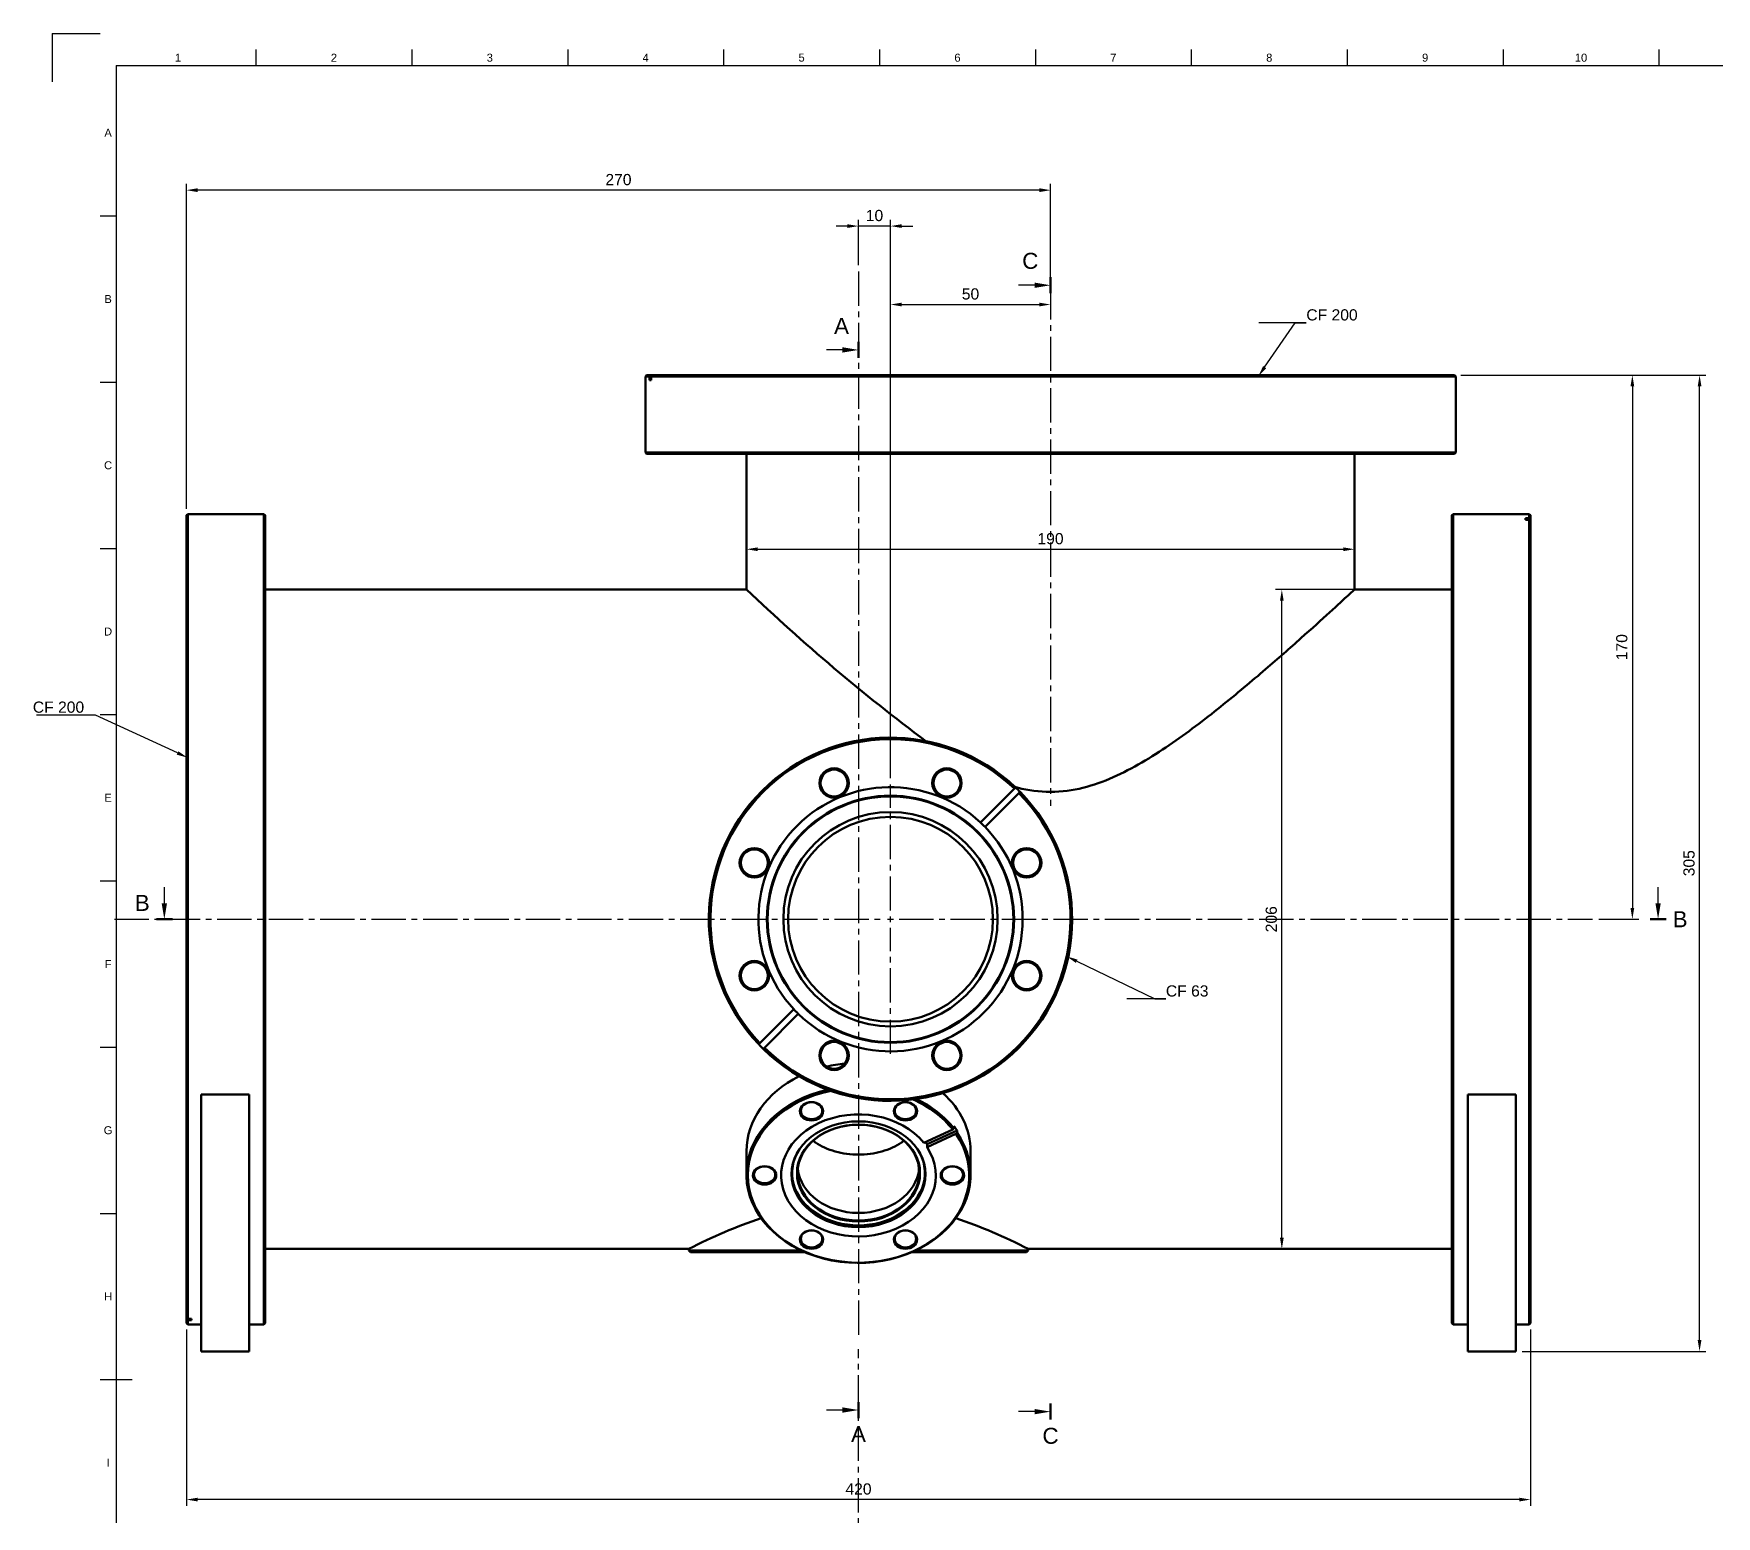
# Model space of a CAD drawing. Header units: millimetres. Extents: x -6 to 1189, y -14 to 841.
# Drawn here: x -6 to 520, y 378 to 841 of the extents above; entities that cross this region are included whole.
import ezdxf
from ezdxf import colors
from ezdxf.entities.mleader import LeaderData, LeaderLine
from ezdxf.enums import TextEntityAlignment as Align
from ezdxf.math import Vec2, Vec3

# ---------------------------------------------------------------- set-up
doc = ezdxf.new("R2010")
doc.units = ezdxf.units.MM
doc.header["$LTSCALE"] = 0.75
doc.linetypes.add('CENTER2', pattern=[28.575, 19.05, -3.175, 3.175, -3.175])
for name, color, linetype, lineweight in [('Border', 7, 'Continuous', 25), ('FD_Dimensions', 7, 'Continuous', 25), ('Leaders', 7, 'Continuous', 25), ('Section Lines', 7, 'Continuous', 25), ('Smart Centers', 7, 'CENTER2', 25), ('Visible', 7, 'Continuous', 50)]:
    doc.layers.add(name, color=color, linetype=linetype, lineweight=lineweight)
doc.styles.add('FusionTitle', font='')
doc.styles.get("Standard").update_dxf_attribs({"font": 'arial.ttf'})
doc.styles.get('FusionTitle').set_extended_font_data('Arial Unicode MS')
doc.dimstyles.new('Dim-ISO-25', dxfattribs={"dimtxt": 3.5, "dimasz": 3.5, "dimexe": 2, "dimexo": 2, "dimgap": 1.5, "dimtad": 1, "dimzin": 12, "dimdsep": 46, "dimtxsty": 'Standard', "dimcen": 0, "dimazin": 3, "dimtp": 0.1, "dimtm": 0.1, "dimtfac": 0.714, "dimtmove": 0, "dimatfit": 3, "dimfxl": 1, "dimtzin": 12, "dimarcsym": 0})

# ---------------------------------------------------------------- blocks, each defined once
blk = doc.blocks.new('ISO_A0_SHEET')
at = {"layer": 'Border'}
for p, q in [((0, 841), (15, 841)), ((0, 841), (0, 826)), ((63.708337, 836), (63.708337, 831)), ((112.41667, 836), (112.41667, 831)), ((161.125003, 836), (161.125003, 831)), ((209.833336, 836), (209.833336, 831)), ((258.541669, 836), (258.541669, 831)), ((307.250002, 836), (307.250002, 831)), ((355.958335, 836), (355.958335, 831)), ((404.666668, 836), (404.666668, 831)), ((453.375001, 836), (453.375001, 831)), ((502.083334, 836), (502.083334, 831)), ((20, 831), (1179, 831)), ((20, 831), (20, 10)), ((15, 784.0625), (20, 784.0625)), ((15, 732.125), (20, 732.125)), ((15, 680.1875), (20, 680.1875)), ((15, 628.25), (20, 628.25)), ((15, 576.3125), (20, 576.3125)), ((15, 524.375), (20, 524.375)), ((15, 472.4375), (20, 472.4375)), ((15, 420.5), (25, 420.5))]:
    blk.add_line(p, q, dxfattribs=at)
at = {"layer": 'Border', "style": 'FusionTitle'}
for s, p in [('1', (39.35417, 833.5)), ('2', (88.062503, 833.5)), ('3', (136.770836, 833.5)), ('4', (185.479169, 833.5)), ('5', (234.187502, 833.5)), ('6', (282.895835, 833.5)), ('7', (331.604168, 833.5)), ('8', (380.312501, 833.5)), ('9', (429.020835, 833.5)), ('10', (477.729168, 833.5)), ('A', (17.5, 810.03125)), ('B', (17.5, 758.09375)), ('C', (17.5, 706.15625)), ('D', (17.5, 654.21875)), ('E', (17.5, 602.28125)), ('F', (17.5, 550.34375)), ('G', (17.5, 498.40625)), ('H', (17.5, 446.46875)), ('I', (17.5, 394.53125))]:
    blk.add_text(s, height=2.5, dxfattribs=at).set_placement(p, align=Align.MIDDLE)
blk = doc.blocks.new('*U9')
at = {"layer": 'Smart Centers', "color": 0, "ltscale": 0.75, "transparency": 16777216}
for p, q in [((0, 2.678906), (0, 42.1)), ((-242.501284, 0), (-2.678906, 0)), ((2.678906, 0), (219.336264, 0)), ((0, -42.1), (0, -2.678906))]:
    blk.add_line(p, q, dxfattribs=at)
at = {"layer": 'Smart Centers', "color": 0, "linetype": 'Continuous', "ltscale": 0.75, "transparency": 16777216}
for p, q in [((-0.892969, 0), (0.892969, 0)), ((0, -0.892969), (0, 0.892969))]:
    blk.add_line(p, q, dxfattribs=at)
blk = doc.blocks.new('*U10')
at = {"layer": 'Smart Centers', "color": 0, "ltscale": 0.75, "transparency": 16777216}
blk.add_line((0, 291.360415), (0, -41.336759), dxfattribs=at)
blk = doc.blocks.new('*U11')
at = {"layer": 'Smart Centers', "color": 0, "ltscale": 0.75, "transparency": 16777216}
blk.add_line((0, 67.925684), (0, -94.69125), dxfattribs=at)
blk = doc.blocks.new('*U16')
at = {"layer": 'Smart Centers', "color": 0, "ltscale": 0.75, "transparency": 16777216}
for p, q in [((0, 2.678906), (0, 230.472573)), ((-2.678906, 0), (-123.341668, 0)), ((117.96655, 0), (2.678906, 0)), ((0, -213.259621), (0, -2.678906))]:
    blk.add_line(p, q, dxfattribs=at)
at = {"layer": 'Smart Centers', "color": 0, "linetype": 'Continuous', "ltscale": 0.75, "transparency": 16777216}
for p, q in [((0.892969, 0), (-0.892969, 0)), ((0, -0.892969), (0, 0.892969))]:
    blk.add_line(p, q, dxfattribs=at)
blk = doc.blocks.new('*D52')
at = {"layer": 'Defpoints', "color": 0, "transparency": 16777216}
for p in [(311.970483, 756.378274), (311.970483, 756.378274), (261.970483, 606.428973)]:
    blk.add_point(p, dxfattribs=at)
at = {"layer": 'FD_Dimensions', "lineweight": -2, "transparency": 16777216}
for p, q in [((261.970483, 608.428973), (261.970483, 758.378274)), ((265.470483, 756.378274), (308.470483, 756.378274))]:
    blk.add_line(p, q, dxfattribs=at)
at = {"layer": 'FD_Dimensions', "transparency": 16777216}
for points in [[(265.470483, 756.961608), (265.470483, 755.794941), (261.970483, 756.378274)], [(308.470483, 756.961608), (308.470483, 755.794941), (311.970483, 756.378274)]]:
    blk.add_solid(points, dxfattribs=at)
at = {"layer": 'FD_Dimensions', "color": 0, "transparency": 16777216, "insert": (286.970483, 759.66528), "char_height": 3.5, "attachment_point": 5}
blk.add_mtext('50', dxfattribs=at)
blk = doc.blocks.new('*D53')
at = {"layer": 'Defpoints', "color": 0, "transparency": 16777216}
for p in [(251.970483, 780.878274), (251.970483, 766.689388), (261.970483, 606.428973)]:
    blk.add_point(p, dxfattribs=at)
at = {"layer": 'FD_Dimensions', "color": 0, "lineweight": -2, "transparency": 16777216}
for p, q in [((248.470483, 780.878274), (244.970483, 780.878274)), ((251.970483, 768.689388), (251.970483, 782.878274)), ((261.970483, 780.878274), (251.970483, 780.878274)), ((261.970483, 608.428973), (261.970483, 782.878274)), ((265.470483, 780.878274), (268.970483, 780.878274))]:
    blk.add_line(p, q, dxfattribs=at)
at = {"layer": 'FD_Dimensions', "color": 0, "transparency": 16777216}
for points in [[(248.470483, 781.461608), (248.470483, 780.294941), (251.970483, 780.878274)], [(265.470483, 781.461608), (265.470483, 780.294941), (261.970483, 780.878274)]]:
    blk.add_solid(points, dxfattribs=at)
at = {"layer": 'FD_Dimensions', "color": 0, "transparency": 16777216, "insert": (256.970483, 784.16528), "char_height": 3.5, "attachment_point": 5}
blk.add_mtext('10', dxfattribs=at)
blk = doc.blocks.new('*D60')
at = {"layer": 'Defpoints', "color": 0, "transparency": 16777216}
for p in [(438.170483, 734.328973), (481.306746, 564.328973), (493.773006, 564.328973)]:
    blk.add_point(p, dxfattribs=at)
at = {"layer": 'FD_Dimensions', "lineweight": -2, "transparency": 16777216}
for p, q in [((440.170483, 734.328973), (495.773006, 734.328973)), ((493.773006, 730.828973), (493.773006, 567.828973)), ((483.306746, 564.328973), (495.773006, 564.328973))]:
    blk.add_line(p, q, dxfattribs=at)
at = {"layer": 'FD_Dimensions', "transparency": 16777216}
for points in [[(493.189673, 730.828973), (494.35634, 730.828973), (493.773006, 734.328973)], [(493.189673, 567.828973), (494.35634, 567.828973), (493.773006, 564.328973)]]:
    blk.add_solid(points, dxfattribs=at)
at = {"layer": 'FD_Dimensions', "color": 0, "transparency": 16777216, "insert": (490.486001, 649.328973), "char_height": 3.5, "attachment_point": 5, "rotation": 90}
blk.add_mtext('170', dxfattribs=at)
blk = doc.blocks.new('*D61')
at = {"layer": 'Defpoints', "color": 0, "transparency": 16777216}
for p in [(384.246482, 667.328973), (427.632065, 667.328973), (384.246482, 461.328973)]:
    blk.add_point(p, dxfattribs=at)
at = {"layer": 'FD_Dimensions', "lineweight": -2, "transparency": 16777216}
for p, q in [((425.632065, 667.328973), (382.246482, 667.328973)), ((384.246482, 464.828973), (384.246482, 663.828973))]:
    blk.add_line(p, q, dxfattribs=at)
at = {"layer": 'FD_Dimensions', "transparency": 16777216}
for points in [[(383.663149, 663.828973), (384.829815, 663.828973), (384.246482, 667.328973)], [(383.663149, 464.828973), (384.829815, 464.828973), (384.246482, 461.328973)]]:
    blk.add_solid(points, dxfattribs=at)
at = {"layer": 'FD_Dimensions', "color": 0, "transparency": 16777216, "insert": (380.959476, 564.328973), "char_height": 3.5, "attachment_point": 5, "rotation": 90}
blk.add_mtext('206', dxfattribs=at)
blk = doc.blocks.new('*D62')
at = {"layer": 'Defpoints', "color": 0, "transparency": 16777216}
for p in [(216.970483, 685.063457), (406.970483, 685.063457), (406.970483, 679.914943)]:
    blk.add_point(p, dxfattribs=at)
at = {"layer": 'FD_Dimensions', "lineweight": -2, "transparency": 16777216}
for p, q in [((216.970483, 683.063457), (216.970483, 677.914943)), ((220.470483, 679.914943), (403.470483, 679.914943)), ((406.970483, 683.063457), (406.970483, 677.914943))]:
    blk.add_line(p, q, dxfattribs=at)
at = {"layer": 'FD_Dimensions', "transparency": 16777216}
for points in [[(220.470483, 680.498277), (220.470483, 679.33161), (216.970483, 679.914943)], [(403.470483, 680.498277), (403.470483, 679.33161), (406.970483, 679.914943)]]:
    blk.add_solid(points, dxfattribs=at)
at = {"layer": 'FD_Dimensions', "color": 0, "transparency": 16777216, "insert": (311.970483, 683.201949), "char_height": 3.5, "attachment_point": 5}
blk.add_mtext('190', dxfattribs=at)
blk = doc.blocks.new('*D65')
at = {"layer": 'Defpoints', "color": 0, "transparency": 16777216}
for p in [(41.970483, 438.128973), (461.970483, 438.128973), (41.970483, 383.018977)]:
    blk.add_point(p, dxfattribs=at)
at = {"layer": 'FD_Dimensions', "lineweight": -2, "transparency": 16777216}
for p, q in [((41.970483, 436.128973), (41.970483, 381.018977)), ((461.970483, 436.128973), (461.970483, 381.018977)), ((458.470483, 383.018977), (45.470483, 383.018977))]:
    blk.add_line(p, q, dxfattribs=at)
at = {"layer": 'FD_Dimensions', "transparency": 16777216}
for points in [[(45.470483, 383.60231), (45.470483, 382.435644), (41.970483, 383.018977)], [(458.470483, 383.60231), (458.470483, 382.435644), (461.970483, 383.018977)]]:
    blk.add_solid(points, dxfattribs=at)
at = {"layer": 'FD_Dimensions', "color": 0, "transparency": 16777216, "insert": (251.970483, 386.305982), "char_height": 3.5, "attachment_point": 5}
blk.add_mtext('420', dxfattribs=at)
blk = doc.blocks.new('*D66')
at = {"layer": 'Defpoints', "color": 0, "transparency": 16777216}
for p in [(41.970483, 792.103141), (311.970483, 762.404656), (41.970483, 690.528973)]:
    blk.add_point(p, dxfattribs=at)
at = {"layer": 'FD_Dimensions', "lineweight": -2, "transparency": 16777216}
for p, q in [((41.970483, 692.528973), (41.970483, 794.103141)), ((311.970483, 764.404656), (311.970483, 794.103141)), ((308.470483, 792.103141), (45.470483, 792.103141))]:
    blk.add_line(p, q, dxfattribs=at)
at = {"layer": 'FD_Dimensions', "transparency": 16777216}
for points in [[(45.470483, 792.686474), (45.470483, 791.519808), (41.970483, 792.103141)], [(308.470483, 792.686474), (308.470483, 791.519808), (311.970483, 792.103141)]]:
    blk.add_solid(points, dxfattribs=at)
at = {"layer": 'FD_Dimensions', "color": 0, "transparency": 16777216, "insert": (176.970483, 795.390146), "char_height": 3.5, "attachment_point": 5}
blk.add_mtext('270', dxfattribs=at)
blk = doc.blocks.new('*D78')
at = {"layer": 'Defpoints', "color": 0, "transparency": 16777216}
for p in [(438.170483, 734.328973), (514.773946, 734.328973), (457.370483, 429.328973)]:
    blk.add_point(p, dxfattribs=at)
at = {"layer": 'FD_Dimensions', "lineweight": -2, "transparency": 16777216}
for p, q in [((440.170483, 734.328973), (516.773946, 734.328973)), ((514.773946, 432.828973), (514.773946, 730.828973)), ((459.370483, 429.328973), (516.773946, 429.328973))]:
    blk.add_line(p, q, dxfattribs=at)
at = {"layer": 'FD_Dimensions', "transparency": 16777216}
for points in [[(514.190613, 730.828973), (515.35728, 730.828973), (514.773946, 734.328973)], [(514.190613, 432.828973), (515.35728, 432.828973), (514.773946, 429.328973)]]:
    blk.add_solid(points, dxfattribs=at)
at = {"layer": 'FD_Dimensions', "color": 0, "transparency": 16777216, "insert": (511.485747, 581.828973), "char_height": 3.5, "attachment_point": 5, "rotation": 90}
blk.add_mtext('305', dxfattribs=at)

msp = doc.modelspace()

# ---------------------------------------------------------------- linework, layer by layer
at = {"layer": 'Section Lines'}
for p, q in [((306.97, 762.405), (301.97, 762.405)), ((246.97, 742.189), (241.97, 742.189)), ((35.076, 569.329), (35.076, 574.329)), ((501.807, 569.329), (501.807, 574.329)), ((246.97, 410.992), (241.97, 410.992)), ((306.97, 410.496), (301.97, 410.496))]:
    msp.add_line(p, q, dxfattribs=at)
at = {"layer": 'Section Lines', "lineweight": 50}
for p, q in [((311.97, 764.905), (311.97, 759.905)), ((251.97, 744.689), (251.97, 739.689)), ((32.576, 564.329), (37.576, 564.329)), ((504.307, 564.329), (499.307, 564.329)), ((251.97, 408.492), (251.97, 413.492)), ((311.97, 407.996), (311.97, 412.996))]:
    msp.add_line(p, q, dxfattribs=at)
at = {"layer": 'Section Lines'}
for points in [[(306.97, 763.238), (311.97, 762.405), (306.97, 761.571)], [(246.97, 743.023), (251.97, 742.189), (246.97, 741.356)], [(35.91, 569.329), (35.076, 564.329), (34.243, 569.329)], [(502.64, 569.329), (501.807, 564.329), (500.973, 569.329)], [(246.97, 411.826), (251.97, 410.992), (246.97, 410.159)], [(306.97, 411.329), (311.97, 410.496), (306.97, 409.663)]]:
    msp.add_solid(points, dxfattribs=at)
at = {"layer": 'Visible', "extrusion": (0, 1, 0)}
for p, q in [((185.77, 734.329), (185.37, 733.929)), ((185.37, 733.929), (186.703, 733.929)), ((185.37, 733.929), (185.37, 710.129)), ((187.098, 734.329), (185.77, 734.329)), ((187.098, 734.329), (186.703, 733.929)), ((186.703, 732.729), (186.703, 733.929)), ((187.173, 732.729), (186.703, 732.729)), ((187.568, 734.329), (187.098, 734.329)), ((187.173, 733.929), (187.568, 734.329)), ((187.173, 733.929), (438.57, 733.929)), ((187.173, 733.929), (187.173, 732.729)), ((438.17, 734.329), (187.568, 734.329)), ((438.17, 734.329), (438.57, 733.929)), ((438.57, 733.929), (438.57, 710.129)), ((185.77, 709.729), (185.37, 710.129)), ((438.57, 710.129), (185.37, 710.129)), ((438.17, 709.729), (438.57, 710.129)), ((185.77, 709.729), (438.17, 709.729)), ((216.97, 709.729), (216.97, 667.329)), ((406.97, 709.729), (406.97, 667.329)), ((41.97, 690.529), (42.37, 690.929)), ((41.97, 690.529), (41.97, 439.926)), ((42.37, 439.531), (42.37, 690.929)), ((42.37, 690.929), (66.17, 690.929)), ((66.17, 690.929), (66.17, 437.729)), ((66.57, 690.529), (66.17, 690.929)), ((66.57, 438.129), (66.57, 690.529)), ((437.37, 690.529), (437.77, 690.929)), ((437.37, 690.529), (437.37, 438.129)), ((437.77, 437.729), (437.77, 690.929)), ((461.57, 690.929), (437.77, 690.929)), ((460.37, 689.127), (460.37, 689.596)), ((460.37, 689.596), (461.57, 689.596)), ((461.57, 689.127), (460.37, 689.127)), ((461.57, 690.929), (461.57, 689.596)), ((461.97, 690.529), (461.57, 690.929)), ((461.97, 689.201), (461.57, 689.596)), ((461.57, 689.127), (461.57, 437.729)), ((461.57, 689.127), (461.97, 688.732)), ((461.97, 689.201), (461.97, 690.529)), ((461.97, 688.732), (461.97, 689.201)), ((461.97, 438.129), (461.97, 688.732)), ((66.57, 667.329), (216.97, 667.329)), ((406.97, 667.329), (437.37, 667.329)), ((300.67, 605.15), (290.076, 594.556)), ((301.024, 605.504), (300.67, 605.15)), ((291.508, 593.159), (302.097, 603.749)), ((302.097, 603.749), (302.451, 604.102)), ((231.743, 536.223), (221.149, 525.629)), ((222.551, 524.202), (233.14, 534.792)), ((221.149, 525.629), (220.796, 525.275)), ((222.197, 523.849), (222.551, 524.202)), ((46.57, 463.896), (46.57, 509.607)), ((46.57, 509.607), (61.57, 509.607)), ((61.57, 463.896), (61.57, 509.607)), ((442.37, 463.896), (442.37, 509.607)), ((442.37, 509.607), (457.37, 509.607)), ((457.37, 463.896), (457.37, 509.607)), ((281.769, 499.683), (281.769, 499.006)), ((281.422, 498.602), (272.389, 494.492)), ((273.388, 494.051), (282.769, 498.319)), ((273.389, 493.127), (282.422, 497.237)), ((281.769, 499.006), (281.422, 498.602)), ((282.422, 497.237), (282.769, 497.641)), ((282.769, 497.641), (282.769, 498.319)), ((216.97, 491.866), (216.97, 484.539)), ((273.389, 494.044), (273.389, 493.127)), ((286.97, 491.866), (286.97, 484.539)), ((46.57, 463.896), (46.57, 429.329)), ((61.57, 463.896), (61.57, 429.329)), ((442.37, 463.896), (442.37, 429.329)), ((457.37, 463.896), (457.37, 429.329)), ((66.57, 461.329), (198.97, 461.329)), ((198.97, 461.329), (198.97, 460.829)), ((198.97, 460.829), (234.091, 460.829)), ((199.47, 460.329), (198.97, 460.829)), ((235.205, 460.329), (199.47, 460.329)), ((304.47, 460.329), (268.736, 460.329)), ((269.85, 460.829), (304.97, 460.829)), ((304.47, 460.329), (304.97, 460.829)), ((304.97, 461.329), (304.97, 460.829)), ((304.97, 461.329), (437.37, 461.329)), ((41.97, 439.926), (41.97, 439.457)), ((42.37, 439.531), (41.97, 439.926)), ((41.97, 439.457), (41.97, 438.129)), ((41.97, 439.457), (42.37, 439.062)), ((41.97, 438.129), (42.37, 437.729)), ((42.37, 439.531), (43.57, 439.531)), ((42.37, 437.729), (42.37, 439.062)), ((43.57, 439.062), (42.37, 439.062)), ((42.37, 437.729), (46.57, 437.729)), ((43.57, 439.531), (43.57, 439.062)), ((61.57, 437.729), (66.17, 437.729)), ((66.57, 438.129), (66.17, 437.729)), ((437.37, 438.129), (437.77, 437.729)), ((442.37, 437.729), (437.77, 437.729)), ((461.57, 437.729), (457.37, 437.729)), ((461.97, 438.129), (461.57, 437.729)), ((61.57, 429.329), (46.57, 429.329)), ((457.37, 429.329), (442.37, 429.329))]:
    msp.add_line(p, q, dxfattribs=at)
at = {"layer": 'Visible', "extrusion": (-2e-16, 0, -1)}
for centre, radius in [((-244.348, 606.874), 4.6), ((-279.593, 606.874), 4.6), ((-261.97, 564.329), 38.6), ((-261.97, 564.329), 38.382), ((-219.426, 581.952), 4.6), ((-304.515, 581.952), 4.6), ((-219.426, 546.706), 4.6), ((-304.515, 546.706), 4.6), ((-244.348, 521.784), 4.6), ((-279.593, 521.784), 4.6)]:
    msp.add_circle(centre, radius, dxfattribs=at)
at = {"layer": 'Visible'}
for centre, radius in [((244.348, 606.874), 4.2), ((279.593, 606.874), 4.2), ((261.97, 564.329), 33.478), ((261.97, 564.329), 32), ((219.426, 581.952), 4.2), ((304.515, 581.952), 4.2), ((219.426, 546.706), 4.2), ((304.515, 546.706), 4.2), ((244.348, 521.784), 4.2), ((279.593, 521.784), 4.2)]:
    msp.add_circle(centre, radius, dxfattribs=at)
for centre, radius, start, end in [((631.535, 1100.571), 599.581, 226.262049, 233.281002), ((261.97, 564.329), 56.25, 46.52807, 223.47193), ((261.97, 564.329), 56.25, 225.5093, 44.4907), ((261.97, 564.329), 41.275, 44.30591, 47.08268), ((261.97, 564.329), 56.75, 223.4854, 225.50482), ((270.191, 325.141), 153.681, 108.45634, 117.60757), ((233.75, 325.141), 153.681, 62.39243, 71.54366)]:
    msp.add_arc(centre, radius, start, end, dxfattribs=at)
at = {"layer": 'Visible', "extrusion": (-2e-16, 0, -1)}
for radius, start, end in [(56.75, 316.5146, 133.4854), (41.275, 317.08268, 132.91732), (56.75, 133.4854, 135.50482), (56.75, 135.50482, 314.49518), (41.275, 135.69409, 314.30591), (41.275, 314.30591, 317.08268)]:
    msp.add_arc((-261.97, 564.329), radius, start, end, dxfattribs=at)
at = {"layer": 'Visible'}
for centre, major_axis, ratio, start_param, end_param in [((251.97, 491.866), (-35, 0), 0.7880108, -1.0131297, 0), ((251.97, 491.866), (35, 0), 0.7880108, 1.6934421, 1.8597119), ((251.97, 484.293), (34.6, 0), 0.7880108, 1.8213785, 6.7778783), ((251.97, 484.293), (-24.175, 0), 0.7880108, 3.7065683, 9.9069999), ((237.295, 504.507), (-3.35, 0), 0.7880108, 3.1415927, 9.424778), ((266.645, 504.507), (-3.35, 0), 0.7880108, 3.1415927, 9.424778), ((251.97, 484.293), (34.6, 0), 0.7880108, 0.5525045, 1.055557), ((251.97, 491.866), (35, 0), 0.7880108, 0, 0.7172012), ((251.97, 485.216), (-35, 0), 0.7880108, 3.6366161, 3.6937667), ((251.97, 485.216), (-24.175, 0), 0.7880108, 3.623814, 3.6645743), ((251.97, 485.032), (-20.732, 0), 0.7880108, -0.4746291, 3.6162218), ((273.216, 493.965), (0.161, 0.118), 0.5331959, -0.3723958, -0.3131831), ((222.62, 484.478), (-3.35, 0), 0.7880108, 3.1415927, 9.424778), ((251.97, 487.556), (-19, 0), 0.7880108, 0.0799776, 3.0616151), ((281.32, 484.478), (-3.35, 0), 0.7880108, 3.1415927, 9.424778), ((237.295, 464.448), (-3.35, 0), 0.7880108, 3.1415927, 9.424778), ((266.645, 464.448), (-3.35, 0), 0.7880108, 3.1415927, 9.424778)]:
    msp.add_ellipse(centre, major_axis=major_axis, ratio=ratio, start_param=start_param, end_param=end_param, dxfattribs=at)
at = {"layer": 'Visible', "extrusion": (-2e-16, 0, -1)}
for centre, major_axis, start_param, end_param in [((251.97, 484.539), (-35, 0), 2.6465692, 7.5765971), ((251.97, 484.539), (35, 0), -1.028081, -0.5521741), ((251.97, 485.032), (19.214, 0), 3.1415927, 9.424778), ((251.97, 487.556), (19, 0), 0.0799776, 3.0616151)]:
    msp.add_ellipse(centre, major_axis=major_axis, ratio=0.7880108, start_param=start_param, end_param=end_param, dxfattribs=at)
for centre in [(237.295, 504.323), (266.645, 504.323), (222.62, 484.293), (281.32, 484.293), (237.295, 464.263), (266.645, 464.263)]:
    msp.add_ellipse(centre, major_axis=(-3.65, 0), ratio=0.7880108, dxfattribs=at)
at = {"layer": 'Visible'}
for centre, major_axis in [((251.97, 484.662), (20.95, 0)), ((251.97, 485.164), (19, 0))]:
    msp.add_ellipse(centre, major_axis=major_axis, ratio=0.7880108, dxfattribs=at)
for points, knots in [([(406.97, 667.329), (406.97, 667.329), (406.307, 666.716), (403.669, 664.291), (401.697, 662.481), (396.677, 657.914), (393.625, 655.153), (386.802, 649.072), (383.033, 645.753), (374.878, 638.738), (370.153, 634.756), (360.044, 626.666), (354.665, 622.553), (346.253, 616.818), (343.397, 614.985), (337.567, 611.59), (334.594, 610.027), (328.489, 607.333), (325.36, 606.202), (318.867, 604.599), (315.503, 604.128), (308.438, 604.128), (305.074, 604.599), (301.508, 605.48), (301.19, 605.562), (300.873, 605.647)], [16.1988047, 16.1988047, 16.1988047, 16.1988047, 18.1292613, 18.1292613, 20.0597179, 20.0597179, 21.9901745, 21.9901745, 23.9206311, 23.9206311, 26.0398757, 26.0398757, 28.1591202, 28.1591202, 29.2187425, 29.2187425, 30.2783648, 30.2783648, 31.3379871, 31.3379871, 32.3976093, 32.3976093, 33.4572316, 33.4572316, 33.5614182, 33.5614182, 33.5614182, 33.5614182]), ([(266.135, 495.142), (265.897, 494.954), (265.654, 494.773), (264.564, 494.008), (263.613, 493.46), (261.541, 492.503), (260.42, 492.093), (258.08, 491.438), (256.859, 491.193), (254.403, 490.871), (253.167, 490.794), (250.774, 490.794), (249.538, 490.871), (247.081, 491.193), (245.861, 491.438), (243.521, 492.093), (242.4, 492.503), (240.328, 493.46), (239.377, 494.008), (238.287, 494.773), (238.044, 494.954), (237.806, 495.142)], [4.2004197, 4.2004197, 4.2004197, 4.2004197, 4.3061877, 4.3061877, 4.665049, 4.665049, 5.0239103, 5.0239103, 5.3827716, 5.3827716, 5.7416329, 5.7416329, 6.1004942, 6.1004942, 6.4593555, 6.4593555, 6.8182168, 6.8182168, 7.1770781, 7.1770781, 7.2828461, 7.2828461, 7.2828461, 7.2828461])]:
    msp.add_open_spline(points, degree=3, knots=knots, dxfattribs=at)

# ---------------------------------------------------------------- block references
at = {"layer": 'Border'}
msp.add_blockref('ISO_A0_SHEET', (0, 0), dxfattribs=at)
at = {"layer": 'Smart Centers', "ltscale": 0.75}
for name, p in [('*U10', (251.97, 475.329)), ('*U11', (311.97, 694.479)), ('*U9', (261.97, 564.329)), ('*U16', (251.97, 199.522))]:
    msp.add_blockref(name, p, dxfattribs=at)

# ---------------------------------------------------------------- texts
at = {"layer": 'Section Lines', "char_height": 5, "attachment_point": 5}
for s, insert in [('C', (305.64, 769.99)), ('A', (246.663, 749.689)), ('B', (28.189, 569.428)), ('B', (508.694, 564.329)), ('A', (251.97, 403.492)), ('C', (311.97, 402.911))]:
    msp.add_mtext(s, dxfattribs=dict(at, insert=insert))

# ---------------------------------------------------------------- dimensions: what is measured, and where the dimension line sits
at = {"layer": 'FD_Dimensions'}
for base, p1, p2, picture, middle in [((41.97, 792.103), (311.97, 762.405), (41.97, 690.529), '*D66', (176.97, 795.39)), ((406.97, 679.915), (216.97, 685.063), (406.97, 685.063), '*D62', (311.97, 683.202)), ((41.97, 383.019), (461.97, 438.129), (41.97, 438.129), '*D65', (251.97, 386.306))]:
    dim = msp.add_linear_dim(base=base, p1=p1, p2=p2, dimstyle='Dim-ISO-25', override={"dimlfac": 1, "dimclrd": 256, "dimclre": 256}, dxfattribs=at)
    dim.commit()
    dim.dimension.update_dxf_attribs({"geometry": picture, "text_midpoint": middle})
for base, p1, p2, angle, override, picture, middle in [((251.97, 780.878), (261.97, 606.429), (251.97, 766.689), 180, {"dimlfac": 1}, '*D53', (256.97, 784.165)), ((311.97, 756.378), (261.97, 606.429), (311.97, 756.378), 180, {"dimlfac": 1, "dimclrd": 256, "dimclre": 256}, '*D52', (286.97, 759.665)), ((493.773, 564.329), (438.17, 734.329), (481.307, 564.329), 270, {"dimlfac": 1, "dimclrd": 256, "dimclre": 256}, '*D60', (490.486, 649.329)), ((514.774, 734.329), (457.37, 429.329), (438.17, 734.329), 270, {"dimlfac": 1, "dimclrd": 256, "dimclre": 256}, '*D78', (511.486, 581.829)), ((384.246, 667.329), (384.246, 461.329), (427.632, 667.329), 90, {"dimlfac": 1, "dimclrd": 256, "dimclre": 256}, '*D61', (380.959, 564.329))]:
    dim = msp.add_linear_dim(base=base, p1=p1, p2=p2, angle=angle, dimstyle='Dim-ISO-25', override=override, dxfattribs=at)
    dim.commit()
    dim.dimension.update_dxf_attribs({"geometry": picture, "text_midpoint": middle})

# ---------------------------------------------------------------- leaders
at = {"layer": 'Leaders'}
ml = msp.add_multileader_mtext('Standard', dxfattribs=at)
ml.set_content('CF 200', color=256)
ml.set_leader_properties()
ml.build(insert=Vec2(0, 0))
ml.multileader.update_dxf_attribs({"text_left_attachment_type": 5, "text_right_attachment_type": 5, "dogleg_length": 3.5, "arrow_head_size": 3.5})
ctx = ml.context
ctx.base_point, ctx.char_height, ctx.arrow_head_size, ctx.landing_gap_size, ctx.plane_origin = Vec3(391.9, 750.634), 3.5, 3.5, 0, Vec3(466.611, 737.179)
ctx.left_attachment, ctx.right_attachment = 5, 5
notes = []
notes.append((ctx, [(0, (1, 1, 0), (388.4, 750.634), (1, 0), 3.5, [(0, [(376.881, 733.929)], 0, [])])]))
ctx.mtext.insert, ctx.mtext.flow_direction = Vec3(391.9, 754.894), 5
ml = msp.add_multileader_mtext('Standard', dxfattribs=at)
ml.set_content('CF 200', color=256)
ml.set_leader_properties()
ml.build(insert=Vec2(0, 0))
ml.multileader.update_dxf_attribs({"text_left_attachment_type": 5, "text_right_attachment_type": 5, "dogleg_length": 3.5, "arrow_head_size": 3.5})
ctx = ml.context
ctx.base_point, ctx.char_height, ctx.arrow_head_size, ctx.landing_gap_size, ctx.plane_origin = Vec3(-5.531, 628.086), 3.5, 3.5, 0, Vec3(147.536, 611.046)
ctx.left_attachment, ctx.right_attachment, ctx.text_align_type = 5, 5, 2
notes.append((ctx, [(0, (1, 1, 0), (13.526, 628.086), (-1, 0), 3.5, [(0, [(42.37, 614.806)], 0, [])])]))
ctx.mtext.insert, ctx.mtext.alignment, ctx.mtext.flow_direction = Vec3(10.026, 632.345), 3, 5
ml = msp.add_multileader_mtext('Standard', dxfattribs=at)
ml.set_content('CF 63', color=256)
ml.set_leader_properties()
ml.build(insert=Vec2(0, 0))
ml.multileader.update_dxf_attribs({"text_left_attachment_type": 5, "text_right_attachment_type": 5, "dogleg_length": 3.5, "arrow_head_size": 3.5})
ctx = ml.context
ctx.base_point, ctx.char_height, ctx.arrow_head_size, ctx.landing_gap_size, ctx.plane_origin = Vec3(348.016, 539.416), 3.5, 3.5, 0, Vec3(400.368, 549.403)
ctx.left_attachment, ctx.right_attachment = 5, 5
notes.append((ctx, [(0, (1, 1, 0), (344.516, 539.416), (1, 0), 3.5, [(0, [(317.011, 552.727)], 0, [])])]))
ctx.mtext.insert, ctx.mtext.flow_direction = Vec3(348.016, 543.676), 5
for ctx, leaders in notes:
    for number, flags, end, landing, length, lines in leaders:
        leader = LeaderData()
        leader.index, (leader.has_last_leader_line, leader.has_dogleg_vector, leader.attachment_direction) = number, flags
        leader.last_leader_point, leader.dogleg_vector, leader.dogleg_length = Vec3(end), Vec3(landing), length
        for number, points, colour, breaks in lines:
            line = LeaderLine()
            line.index, line.vertices, line.color, line.breaks = number, Vec3.list(points), colors.encode_raw_color(colour), breaks
            leader.lines.append(line)
        ctx.leaders.append(leader)

doc.saveas('drawing.dxf')
